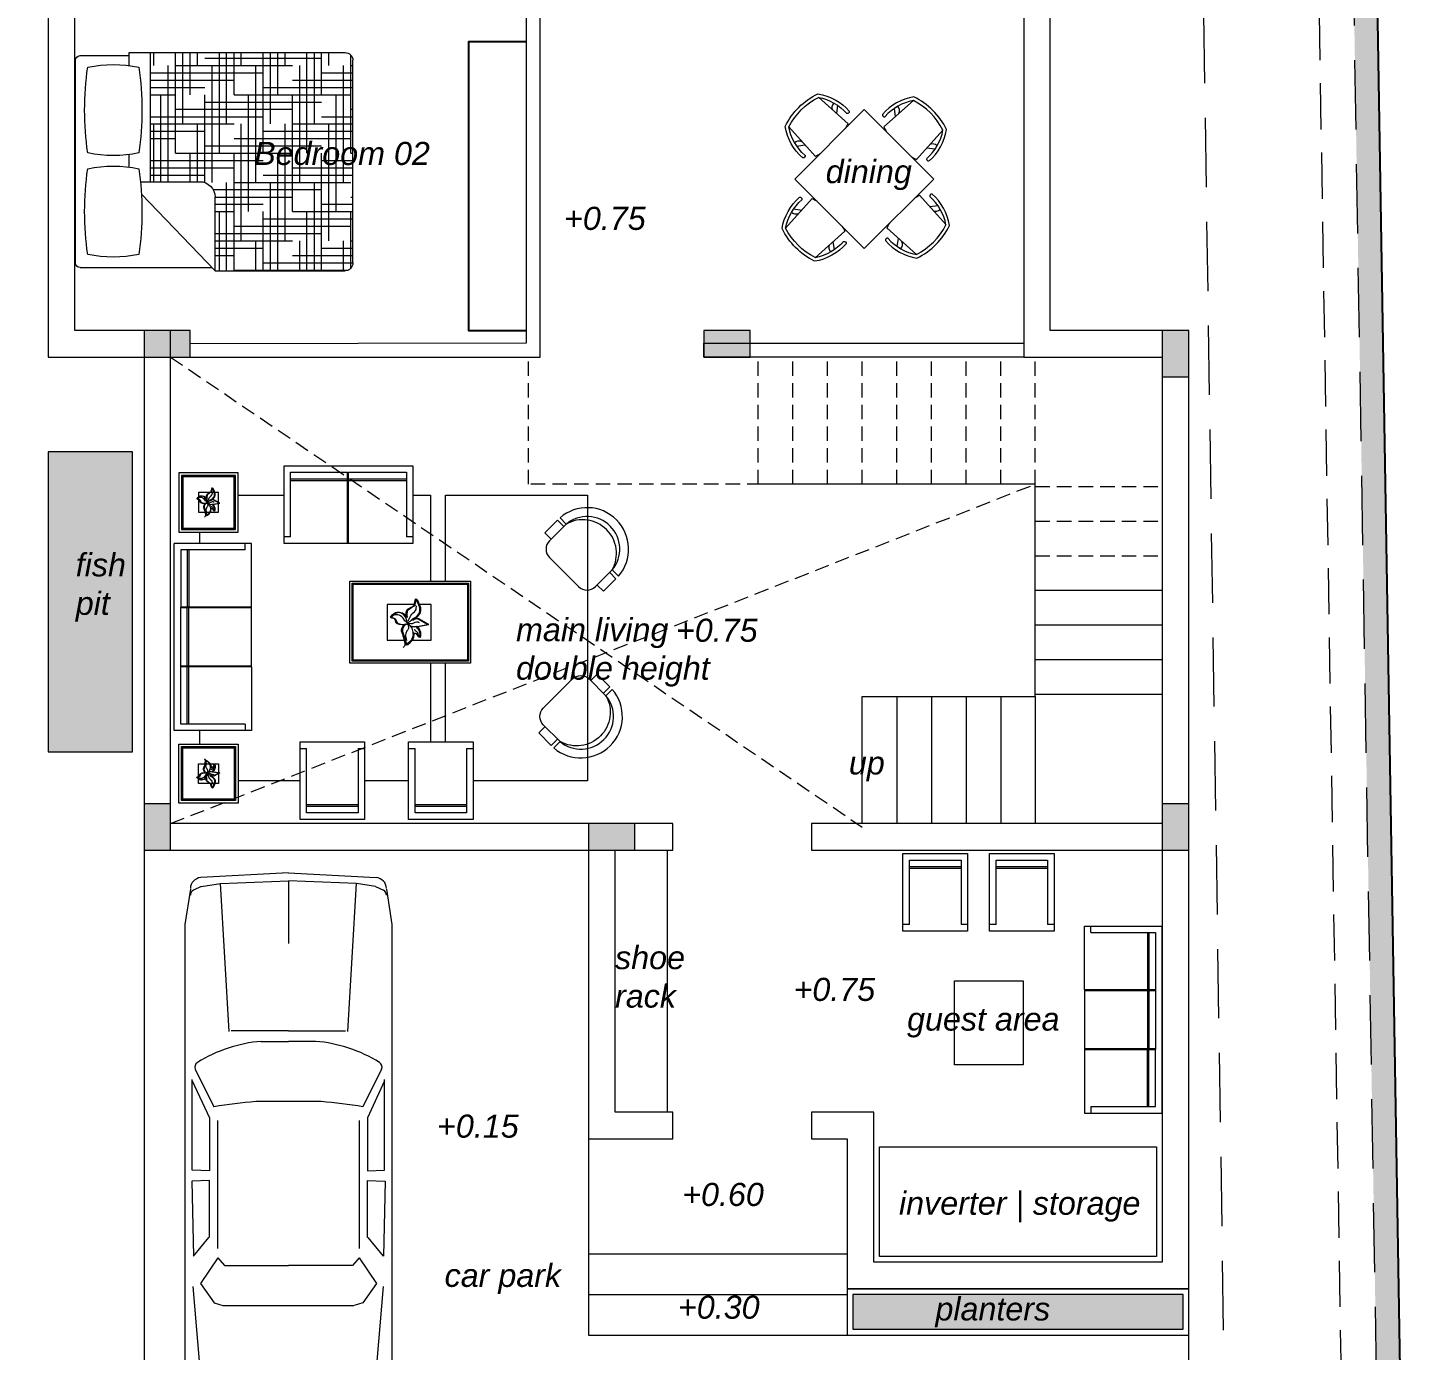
# Model space of a CAD drawing. Header units: millimetres. Extents: x 823088 to 974770, y -118861 to 5314.
# Drawn here: x 958701 to 970636, y -57180 to -45723 of the extents above; entities that cross this region are included whole.
import ezdxf

# ---------------------------------------------------------------- set-up
doc = ezdxf.new("R2010")
doc.units = ezdxf.units.MM
doc.header["$MEASUREMENT"] = 0
doc.linetypes.add('DASHED', pattern=[0.75, 0.5, -0.25])
doc.layers.add('FURNITURE', color=253, linetype='Continuous', lineweight=5)
doc.layers.add('OP-MOB-MOVIL', color=8, linetype='Continuous')
doc.styles.get("Standard").update_dxf_attribs({"font": 'arial.ttf'})

# ---------------------------------------------------------------- blocks, each defined once
blk = doc.blocks.new('SILLA')
at = {"layer": 'FURNITURE'}
for p, q in [((478.621, 333.309), (478.64, 333.653)), ((479.021, 333.309), (479.003, 333.653)), ((478.572, 333.487), (478.629, 333.443)), ((479.071, 333.487), (479.014, 333.443))]:
    blk.add_line(p, q, dxfattribs=at)
for centre, radius, start, end in [((478.995, 333.41), 0.46, 144.3343, 183.9715), ((478.995, 333.41), 0.43, 145.6187, 183.9715), ((478.821, 333.087), 0.624, 71.3205, 108.6795), ((478.821, 333.087), 0.594, 72.2576, 107.7424), ((478.648, 333.41), 0.43, 356.0285, 34.3813), ((478.648, 333.41), 0.46, 356.0285, 35.6657), ((478.578, 333.465), 0.0569, 21.4004, 88.2071), ((479.065, 333.465), 0.0569, 91.7929, 158.5996), ((478.551, 333.388), 0.0174, 214.4526, 333.4904), ((479.092, 333.388), 0.0174, 206.5096, 325.5474), ((478.821, 333.949), 0.67, 252.6383, 256.821), ((478.821, 333.949), 0.67, 283.179, 287.3617)]:
    blk.add_arc(centre, radius, start, end, dxfattribs=at)
blk = doc.blocks.new('outdoor seating')
at = {"layer": 'FURNITURE'}
blk.add_lwpolyline([(268.499, 170.351), (269.1, 170.952), (269.701, 170.351), (269.1, 169.75), (268.499, 170.351)], dxfattribs=at)
at = {"layer": 'FURNITURE', "xscale": -1}
for p, rotation in [((843.08, 273.58), 45), ((165.897, 744.304), 134.9999999999999)]:
    blk.add_blockref('SILLA', p, dxfattribs=dict(at, rotation=rotation))
at = {"layer": 'FURNITURE'}
for p, rotation in [((-304.853, 273.553), 315), ((372.329, 744.331), 225)]:
    blk.add_blockref('SILLA', p, dxfattribs=dict(at, rotation=rotation))
blk = doc.blocks.new('BED 02')
at = {"layer": 'FURNITURE'}
for p, q in [((379083, 22358), (380227, 22358)), ((379614, 21723), (380253, 22385)), ((380253, 22385), (380253, 21749)), ((380253, 22385), (381378, 22385)), ((379042, 22318), (379042, 20563)), ((381445, 22318), (381445, 20563)), ((379605, 21614), (380118, 21614)), ((379693, 21614), (379693, 20495)), ((379693, 21614), (380118, 21614)), ((379693, 21614), (379693, 20495)), ((379509, 21489), (379509, 21379)), ((379509, 20609), (379509, 20495)), ((379083, 20522), (379509, 20522)), ((379509, 20495), (381378, 20495)), ((379693, 20495), (381378, 20495))]:
    blk.add_line(p, q, dxfattribs=at)
at = {"layer": 'FURNITURE', "color": 251, "lineweight": 5, "true_color": 0x636466, "transparency": 33554559}
for p, q in [((380289, 22385), (380289, 21873)), ((380352, 22385), (380352, 21620)), ((380416, 22380), (381405, 22380)), ((380416, 22380), (380416, 21367)), ((380542, 22385), (380542, 22380)), ((380606, 22385), (380606, 22126)), ((380669, 22385), (380669, 21873)), ((380732, 22385), (380732, 21620)), ((380795, 22380), (380795, 21367)), ((380922, 22385), (380922, 22380)), ((380985, 22385), (380985, 22126)), ((381048, 22385), (381048, 21873)), ((381112, 22385), (381112, 21620)), ((381175, 22380), (381175, 21367)), ((381302, 22385), (381302, 22380)), ((381365, 22385), (381365, 22126)), ((381428, 22362), (381428, 21873)), ((380253, 22253), (380416, 22253)), ((380669, 22316), (381445, 22316)), ((380922, 22253), (381445, 22253)), ((380253, 22190), (380669, 22190)), ((380253, 22126), (380922, 22126)), ((380479, 22126), (380479, 21114)), ((380859, 22126), (380859, 21114)), ((381175, 22190), (381445, 22190)), ((381238, 22126), (381238, 21114)), ((381428, 22126), (381445, 22126)), ((380253, 22063), (381175, 22063)), ((380416, 22000), (381428, 22000)), ((380253, 21873), (380416, 21873)), ((380542, 21873), (380542, 20861)), ((380669, 21937), (381445, 21937)), ((380922, 21873), (381445, 21873)), ((380922, 21873), (380922, 20861)), ((381302, 21873), (381302, 20861)), ((380253, 21810), (380669, 21810)), ((380253, 21747), (380922, 21747)), ((381175, 21810), (381445, 21810)), ((381428, 21747), (381445, 21747)), ((379720, 21614), (379720, 21114)), ((379783, 21614), (379783, 20861)), ((379846, 21614), (379846, 20608)), ((380036, 21614), (380036, 21367)), ((380099, 21614), (380099, 21114)), ((380163, 21622), (380163, 20861)), ((380226, 21620), (380226, 20608)), ((380236, 21683), (381175, 21683)), ((380416, 21620), (381428, 21620)), ((380606, 21620), (380606, 20608)), ((380985, 21620), (380985, 20608)), ((381365, 21620), (381365, 20608)), ((379693, 21557), (380163, 21557)), ((379693, 21494), (380416, 21494)), ((380669, 21557), (381445, 21557)), ((380922, 21494), (381445, 21494)), ((379693, 21430), (380669, 21430)), ((379909, 21367), (380922, 21367)), ((379909, 21367), (379909, 20495)), ((380289, 21367), (380289, 20495)), ((380669, 21367), (380669, 20495)), ((381048, 21367), (381048, 20495)), ((381175, 21430), (381445, 21430)), ((381428, 21367), (381445, 21367)), ((381428, 21367), (381428, 20518)), ((380163, 21304), (381175, 21304)), ((379693, 21241), (379909, 21241)), ((379693, 21177), (380163, 21177)), ((380416, 21241), (381428, 21241)), ((380669, 21177), (381445, 21177)), ((379693, 21114), (380416, 21114)), ((379693, 21051), (380669, 21051)), ((379973, 21114), (379973, 20495)), ((380352, 21114), (380352, 20495)), ((380732, 21114), (380732, 20495)), ((380922, 21114), (381445, 21114)), ((381112, 21114), (381112, 20495)), ((381175, 21051), (381445, 21051)), ((379909, 20987), (380922, 20987)), ((380163, 20924), (381175, 20924)), ((381428, 20987), (381445, 20987)), ((379693, 20861), (379909, 20861)), ((379693, 20798), (380163, 20798)), ((380036, 20861), (380036, 20495)), ((380416, 20861), (381428, 20861)), ((380416, 20861), (380416, 20495)), ((380669, 20798), (381445, 20798)), ((380795, 20861), (380795, 20495)), ((381175, 20861), (381175, 20495)), ((379693, 20734), (380416, 20734)), ((379693, 20671), (380669, 20671)), ((380922, 20734), (381445, 20734)), ((381175, 20671), (381445, 20671)), ((379720, 20608), (379720, 20495)), ((379909, 20608), (380922, 20608)), ((380099, 20608), (380099, 20495)), ((380163, 20544), (381175, 20544)), ((380479, 20608), (380479, 20495)), ((380859, 20608), (380859, 20495)), ((381238, 20608), (381238, 20495)), ((381428, 20608), (381445, 20608))]:
    blk.add_line(p, q, dxfattribs=at)
at = {"layer": 'FURNITURE'}
for centre, radius, start, end in [((379083, 22318), 40.5, 90, 180), ((381378, 22318), 67.5, 0, 90), ((381728, 21873), 2606, 171.8162, 188.1838), ((379370, 21168), 1099, 78.373, 101.627), ((377012, 21873), 2606, 351.8162, 8.1838), ((380118, 21749), 135, 270, 0), ((379370, 22578), 1099, 258.373, 281.627), ((381728, 20994), 2606, 171.8162, 188.1838), ((379370, 20289), 1099, 78.373, 101.627), ((377012, 20994), 2606, 351.8162, 8.1838), ((379083, 20563), 40.5, 180, 270), ((379370, 21699), 1099, 258.373, 281.627), ((381378, 20563), 67.5, 270, 0)]:
    blk.add_arc(centre, radius, start, end, dxfattribs=at)
blk = doc.blocks.new('A$C250B5F84')
at = {"layer": 'FURNITURE', "color": 251, "true_color": 0x636466}
for p, q in [((-2.629, 0.82), (-2.629, 1.491)), ((-2.629, 1.491), (-1.512, 1.491)), ((-2.573, 0.876), (-2.573, 1.435)), ((-2.573, 1.435), (-2.078, 1.435)), ((-2.078, 0.82), (-2.078, 1.435)), ((-2.071, 0.82), (-2.071, 1.435)), ((-2.071, 1.435), (-1.568, 1.435)), ((-1.568, 1.435), (-1.568, 0.876)), ((-1.512, 1.491), (-1.512, 0.82)), ((-2.573, 1.379), (-2.078, 1.379)), ((-2.573, 1.365), (-2.078, 1.365)), ((-2.071, 1.379), (-1.568, 1.379)), ((-2.071, 1.365), (-1.568, 1.365)), ((-3.383, 1.207), (-3.385, 1.206)), ((-3.385, 1.206), (-3.378, 1.202)), ((-3.378, 1.214), (-3.383, 1.207)), ((-3.37, 1.219), (-3.378, 1.214)), ((-3.378, 1.202), (-3.371, 1.201)), ((-3.364, 1.217), (-3.371, 1.212)), ((-3.371, 1.212), (-3.371, 1.211)), ((-3.371, 1.201), (-3.364, 1.199)), ((-3.363, 1.225), (-3.37, 1.219)), ((-3.344, 1.217), (-3.364, 1.217)), ((-3.364, 1.199), (-3.361, 1.192)), ((-3.357, 1.228), (-3.363, 1.225)), ((-3.349, 1.23), (-3.357, 1.228)), ((-3.342, 1.229), (-3.349, 1.23)), ((-3.338, 1.216), (-3.344, 1.217)), ((-3.334, 1.228), (-3.342, 1.229)), ((-3.331, 1.212), (-3.338, 1.216)), ((-3.328, 1.226), (-3.334, 1.228)), ((-3.324, 1.207), (-3.331, 1.212)), ((-3.321, 1.222), (-3.328, 1.226)), ((-3.318, 1.2), (-3.324, 1.207)), ((-3.314, 1.217), (-3.321, 1.222)), ((-3.309, 1.187), (-3.318, 1.2)), ((-3.303, 1.203), (-3.314, 1.217)), ((-3.304, 1.221), (-3.305, 1.215)), ((-3.305, 1.215), (-3.304, 1.208)), ((-3.303, 1.229), (-3.304, 1.221)), ((-3.304, 1.208), (-3.303, 1.2)), ((-3.302, 1.236), (-3.303, 1.229)), ((-3.296, 1.183), (-3.303, 1.203)), ((-3.303, 1.2), (-3.302, 1.196)), ((-3.296, 1.243), (-3.302, 1.236)), ((-3.276, 1.256), (-3.296, 1.243)), ((-3.264, 1.195), (-3.291, 1.177)), ((-3.287, 1.193), (-3.277, 1.214)), ((-3.277, 1.214), (-3.273, 1.22)), ((-3.27, 1.259), (-3.276, 1.256)), ((-3.273, 1.22), (-3.266, 1.227)), ((-3.273, 1.189), (-3.267, 1.196)), ((-3.263, 1.265), (-3.27, 1.259)), ((-3.267, 1.196), (-3.247, 1.209)), ((-3.266, 1.227), (-3.26, 1.232)), ((-3.257, 1.197), (-3.264, 1.195)), ((-3.258, 1.285), (-3.263, 1.272)), ((-3.263, 1.272), (-3.263, 1.265)), ((-3.26, 1.232), (-3.254, 1.239)), ((-3.257, 1.292), (-3.258, 1.285)), ((-3.254, 1.299), (-3.257, 1.292)), ((-3.243, 1.197), (-3.257, 1.197)), ((-3.248, 1.294), (-3.254, 1.298)), ((-3.254, 1.239), (-3.251, 1.246)), ((-3.251, 1.246), (-3.25, 1.253)), ((-3.248, 1.26), (-3.25, 1.265)), ((-3.25, 1.253), (-3.248, 1.26)), ((-3.242, 1.28), (-3.248, 1.294)), ((-3.247, 1.209), (-3.241, 1.216)), ((-3.19, 1.167), (-3.243, 1.197)), ((-3.239, 1.274), (-3.242, 1.28)), ((-3.241, 1.216), (-3.235, 1.224)), ((-3.236, 1.267), (-3.239, 1.274)), ((-3.232, 1.254), (-3.236, 1.267)), ((-3.235, 1.224), (-3.232, 1.237)), ((-3.232, 1.237), (-3.232, 1.254)), ((-3.361, 1.192), (-3.357, 1.179)), ((-3.357, 1.179), (-3.35, 1.173)), ((-3.35, 1.173), (-3.338, 1.169)), ((-3.338, 1.169), (-3.323, 1.167)), ((-3.325, 1.147), (-3.328, 1.14)), ((-3.328, 1.14), (-3.328, 1.133)), ((-3.328, 1.133), (-3.323, 1.12)), ((-3.322, 1.153), (-3.325, 1.147)), ((-3.323, 1.167), (-3.31, 1.169)), ((-3.323, 1.12), (-3.32, 1.113)), ((-3.318, 1.161), (-3.322, 1.153)), ((-3.32, 1.113), (-3.319, 1.106)), ((-3.319, 1.106), (-3.315, 1.1)), ((-3.311, 1.166), (-3.318, 1.161)), ((-3.315, 1.1), (-3.313, 1.086)), ((-3.313, 1.086), (-3.311, 1.08)), ((-3.304, 1.169), (-3.311, 1.166)), ((-3.311, 1.08), (-3.309, 1.066)), ((-3.31, 1.169), (-3.303, 1.169)), ((-3.302, 1.181), (-3.309, 1.187)), ((-3.304, 1.12), (-3.305, 1.113)), ((-3.305, 1.113), (-3.305, 1.106)), ((-3.305, 1.106), (-3.303, 1.1)), ((-3.298, 1.133), (-3.304, 1.12)), ((-3.303, 1.169), (-3.295, 1.173)), ((-3.303, 1.1), (-3.301, 1.086)), ((-3.295, 1.174), (-3.302, 1.181)), ((-3.301, 1.086), (-3.301, 1.084)), ((-3.293, 1.14), (-3.298, 1.133)), ((-3.294, 1.176), (-3.296, 1.183)), ((-3.295, 1.173), (-3.292, 1.176)), ((-3.295, 1.173), (-3.294, 1.167)), ((-3.294, 1.167), (-3.29, 1.153)), ((-3.291, 1.177), (-3.293, 1.176)), ((-3.293, 1.176), (-3.29, 1.169)), ((-3.293, 1.174), (-3.287, 1.168)), ((-3.29, 1.147), (-3.293, 1.14)), ((-3.291, 1.186), (-3.287, 1.193)), ((-3.29, 1.174), (-3.276, 1.172)), ((-3.29, 1.169), (-3.279, 1.156)), ((-3.29, 1.153), (-3.29, 1.147)), ((-3.287, 1.168), (-3.281, 1.162)), ((-3.274, 1.087), (-3.287, 1.074)), ((-3.281, 1.162), (-3.274, 1.158)), ((-3.279, 1.156), (-3.273, 1.148)), ((-3.276, 1.172), (-3.27, 1.173)), ((-3.274, 1.158), (-3.267, 1.157)), ((-3.272, 1.094), (-3.274, 1.087)), ((-3.273, 1.148), (-3.271, 1.141)), ((-3.269, 1.101), (-3.272, 1.094)), ((-3.271, 1.141), (-3.27, 1.134)), ((-3.27, 1.173), (-3.262, 1.176)), ((-3.27, 1.134), (-3.267, 1.128)), ((-3.266, 1.114), (-3.269, 1.101)), ((-3.267, 1.157), (-3.26, 1.157)), ((-3.267, 1.128), (-3.267, 1.121)), ((-3.267, 1.121), (-3.266, 1.114)), ((-3.263, 1.122), (-3.264, 1.122)), ((-3.256, 1.121), (-3.263, 1.122)), ((-3.262, 1.176), (-3.255, 1.179)), ((-3.26, 1.157), (-3.252, 1.158)), ((-3.258, 1.143), (-3.256, 1.137)), ((-3.256, 1.137), (-3.25, 1.132)), ((-3.25, 1.119), (-3.256, 1.121)), ((-3.255, 1.179), (-3.248, 1.181)), ((-3.252, 1.158), (-3.245, 1.158)), ((-3.25, 1.152), (-3.243, 1.148)), ((-3.25, 1.132), (-3.243, 1.127)), ((-3.243, 1.112), (-3.25, 1.119)), ((-3.248, 1.181), (-3.242, 1.181)), ((-3.245, 1.158), (-3.19, 1.167)), ((-3.243, 1.148), (-3.238, 1.14)), ((-3.243, 1.127), (-3.238, 1.121)), ((-3.237, 1.105), (-3.243, 1.112)), ((-3.242, 1.181), (-3.235, 1.178)), ((-3.238, 1.14), (-3.235, 1.133)), ((-3.236, 1.099), (-3.237, 1.105)), ((-3.233, 1.105), (-3.236, 1.099)), ((-3.235, 1.133), (-3.233, 1.127)), ((-3.233, 1.127), (-3.232, 1.12)), ((-3.232, 1.112), (-3.233, 1.105)), ((-3.232, 1.12), (-3.232, 1.112)), ((-3.312, 1.053), (-3.318, 1.048)), ((-3.309, 1.06), (-3.312, 1.053)), ((-3.309, 1.057), (-3.31, 1.056)), ((-3.309, 1.066), (-3.309, 1.06)), ((-3.302, 1.063), (-3.309, 1.057)), ((-3.301, 1.064), (-3.302, 1.063)), ((-3.294, 1.07), (-3.301, 1.064)), ((-3.287, 1.074), (-3.294, 1.07)), ((-0.184, 0.987), (-0.238, 1.042)), ((-2.573, 0.876), (-2.629, 0.876)), ((-1.512, 0.876), (-1.568, 0.876)), ((-3.58, -0.801), (-3.58, 0.819)), ((-2.91, 0.819), (-3.58, 0.819)), ((-2.966, 0.763), (-3.524, 0.763)), ((-3.524, 0.763), (-3.524, 0.268)), ((-3.468, 0.763), (-3.468, 0.268)), ((-3.455, 0.763), (-3.455, 0.268)), ((-2.966, 0.763), (-2.966, 0.819)), ((-2.91, 0.268), (-2.91, 0.819)), ((-2.071, 0.82), (-2.629, 0.82)), ((-1.894, 0.82), (-2.078, 0.82)), ((-1.512, 0.82), (-1.894, 0.82)), ((0.268, 0.535), (0.214, 0.59)), ((-2.91, 0.268), (-3.524, 0.268)), ((-3.524, 0.26), (-3.524, 0.268)), ((-2.91, 0.26), (-3.524, 0.26)), ((-3.524, -0.243), (-3.524, 0.26)), ((-3.468, -0.243), (-3.468, 0.26)), ((-3.455, -0.243), (-3.455, 0.26)), ((-2.91, 0.26), (-2.91, 0.268)), ((-2.91, -0.243), (-2.91, 0.26)), ((-1.562, 0.243), (-1.571, 0.232)), ((-1.528, 0.265), (-1.562, 0.243)), ((-1.517, 0.271), (-1.528, 0.265)), ((-1.506, 0.28), (-1.517, 0.271)), ((-1.498, 0.313), (-1.506, 0.291)), ((-1.506, 0.291), (-1.506, 0.28)), ((-1.497, 0.325), (-1.498, 0.313)), ((-1.491, 0.338), (-1.497, 0.325)), ((-1.482, 0.328), (-1.491, 0.336)), ((-1.491, 0.237), (-1.485, 0.248)), ((-1.485, 0.248), (-1.484, 0.259)), ((-1.482, 0.273), (-1.484, 0.28)), ((-1.484, 0.259), (-1.482, 0.273)), ((-1.471, 0.306), (-1.482, 0.328)), ((-1.467, 0.295), (-1.471, 0.306)), ((-1.461, 0.284), (-1.467, 0.295)), ((-1.454, 0.261), (-1.461, 0.284)), ((-1.454, 0.233), (-1.454, 0.261)), ((-1.707, 0.183), (-1.709, 0.181)), ((-1.709, 0.181), (-1.698, 0.176)), ((-1.698, 0.194), (-1.707, 0.183)), ((-1.684, 0.204), (-1.698, 0.194)), ((-1.698, 0.176), (-1.686, 0.174)), ((-1.675, 0.2), (-1.686, 0.193)), ((-1.686, 0.193), (-1.686, 0.191)), ((-1.686, 0.174), (-1.675, 0.17)), ((-1.673, 0.213), (-1.684, 0.204)), ((-1.642, 0.2), (-1.675, 0.2)), ((-1.675, 0.17), (-1.67, 0.159)), ((-1.662, 0.219), (-1.673, 0.213)), ((-1.67, 0.159), (-1.662, 0.137)), ((-1.649, 0.222), (-1.662, 0.219)), ((-1.662, 0.137), (-1.651, 0.127)), ((-1.651, 0.127), (-1.632, 0.121)), ((-1.638, 0.22), (-1.649, 0.222)), ((-1.631, 0.198), (-1.642, 0.2)), ((-1.625, 0.219), (-1.638, 0.22)), ((-1.632, 0.121), (-1.606, 0.116)), ((-1.619, 0.193), (-1.631, 0.198)), ((-1.614, 0.215), (-1.625, 0.219)), ((-1.608, 0.183), (-1.619, 0.193)), ((-1.603, 0.209), (-1.614, 0.215)), ((-1.597, 0.172), (-1.608, 0.183)), ((-1.606, 0.116), (-1.584, 0.12)), ((-1.591, 0.2), (-1.603, 0.209)), ((-1.582, 0.15), (-1.597, 0.172)), ((-1.573, 0.178), (-1.591, 0.2)), ((-1.575, 0.12), (-1.586, 0.114)), ((-1.584, 0.12), (-1.573, 0.12)), ((-1.571, 0.141), (-1.582, 0.15)), ((-1.575, 0.207), (-1.577, 0.196)), ((-1.577, 0.196), (-1.575, 0.185)), ((-1.573, 0.22), (-1.575, 0.207)), ((-1.575, 0.185), (-1.573, 0.172)), ((-1.571, 0.232), (-1.573, 0.22)), ((-1.562, 0.144), (-1.573, 0.178)), ((-1.573, 0.172), (-1.571, 0.165)), ((-1.573, 0.12), (-1.56, 0.127)), ((-1.56, 0.129), (-1.571, 0.141)), ((-1.558, 0.131), (-1.562, 0.144)), ((-1.56, 0.127), (-1.554, 0.131)), ((-1.56, 0.127), (-1.558, 0.116)), ((-1.552, 0.133), (-1.556, 0.131)), ((-1.556, 0.131), (-1.551, 0.12)), ((-1.556, 0.129), (-1.547, 0.118)), ((-1.508, 0.163), (-1.552, 0.133)), ((-1.552, 0.148), (-1.547, 0.161)), ((-1.551, 0.129), (-1.528, 0.126)), ((-1.551, 0.12), (-1.532, 0.098)), ((-1.547, 0.161), (-1.53, 0.194)), ((-1.53, 0.194), (-1.523, 0.206)), ((-1.528, 0.126), (-1.517, 0.127)), ((-1.523, 0.206), (-1.511, 0.217)), ((-1.523, 0.154), (-1.513, 0.165)), ((-1.517, 0.127), (-1.504, 0.131)), ((-1.513, 0.165), (-1.48, 0.187)), ((-1.511, 0.217), (-1.5, 0.226)), ((-1.497, 0.167), (-1.508, 0.163)), ((-1.504, 0.131), (-1.493, 0.137)), ((-1.5, 0.226), (-1.491, 0.237)), ((-1.472, 0.167), (-1.497, 0.167)), ((-1.493, 0.137), (-1.482, 0.141)), ((-1.482, 0.141), (-1.471, 0.141)), ((-1.48, 0.187), (-1.469, 0.198)), ((-1.385, 0.117), (-1.472, 0.167)), ((-1.471, 0.141), (-1.459, 0.135)), ((-1.469, 0.198), (-1.459, 0.211)), ((-1.459, 0.211), (-1.454, 0.233)), ((-1.61, 0.083), (-1.614, 0.072)), ((-1.614, 0.072), (-1.614, 0.061)), ((-1.614, 0.061), (-1.606, 0.038)), ((-1.604, 0.094), (-1.61, 0.083)), ((-1.606, 0.038), (-1.601, 0.027)), ((-1.597, 0.107), (-1.604, 0.094)), ((-1.601, 0.027), (-1.599, 0.016)), ((-1.599, 0.016), (-1.593, 0.005)), ((-1.586, 0.114), (-1.597, 0.107)), ((-1.593, 0.005), (-1.59, -0.018)), ((-1.575, 0.038), (-1.577, 0.027)), ((-1.577, 0.027), (-1.577, 0.016)), ((-1.577, 0.016), (-1.573, 0.005)), ((-1.564, 0.061), (-1.575, 0.038)), ((-1.573, 0.005), (-1.569, -0.018)), ((-1.556, 0.072), (-1.564, 0.061)), ((-1.558, 0.116), (-1.551, 0.094)), ((-1.551, 0.083), (-1.556, 0.072)), ((-1.551, 0.094), (-1.551, 0.083)), ((-1.547, 0.118), (-1.536, 0.109)), ((-1.536, 0.109), (-1.525, 0.101)), ((-1.532, 0.098), (-1.523, 0.085)), ((-1.525, 0.101), (-1.513, 0.1)), ((-1.523, 0.085), (-1.519, 0.074)), ((-1.515, 0.007), (-1.521, -0.005)), ((-1.519, 0.074), (-1.517, 0.062)), ((-1.517, 0.062), (-1.513, 0.051)), ((-1.511, 0.029), (-1.515, 0.007)), ((-1.513, 0.1), (-1.5, 0.1)), ((-1.513, 0.051), (-1.513, 0.04)), ((-1.513, 0.04), (-1.511, 0.029)), ((-1.506, 0.042), (-1.508, 0.042)), ((-1.495, 0.04), (-1.506, 0.042)), ((-1.5, 0.1), (-1.487, 0.101)), ((-1.498, 0.077), (-1.495, 0.066)), ((-1.495, 0.066), (-1.484, 0.059)), ((-1.484, 0.036), (-1.495, 0.04)), ((-1.487, 0.101), (-1.476, 0.101)), ((-1.484, 0.092), (-1.472, 0.085)), ((-1.484, 0.059), (-1.472, 0.049)), ((-1.472, 0.025), (-1.484, 0.036)), ((-1.476, 0.101), (-1.385, 0.117)), ((-1.472, 0.085), (-1.465, 0.072)), ((-1.472, 0.049), (-1.465, 0.04)), ((-1.463, 0.014), (-1.472, 0.025)), ((-1.465, 0.072), (-1.459, 0.061)), ((-1.461, 0.003), (-1.463, 0.014)), ((-1.456, 0.014), (-1.461, 0.003)), ((-1.459, 0.061), (-1.456, 0.049)), ((-1.456, 0.049), (-1.454, 0.038)), ((-1.454, 0.025), (-1.456, 0.014)), ((-1.454, 0.038), (-1.454, 0.025)), ((-1.588, -0.073), (-1.597, -0.081)), ((-1.59, -0.018), (-1.586, -0.029)), ((-1.582, -0.062), (-1.588, -0.073)), ((-1.586, -0.029), (-1.582, -0.051)), ((-1.582, -0.066), (-1.584, -0.068)), ((-1.582, -0.051), (-1.582, -0.062)), ((-1.571, -0.057), (-1.582, -0.066)), ((-1.569, -0.055), (-1.571, -0.057)), ((-1.569, -0.018), (-1.569, -0.021)), ((-1.558, -0.045), (-1.569, -0.055)), ((-1.547, -0.038), (-1.558, -0.045)), ((-1.525, -0.016), (-1.547, -0.038)), ((-1.521, -0.005), (-1.525, -0.016)), ((-2.91, -0.243), (-3.524, -0.243)), ((-3.524, -0.25), (-3.524, -0.243)), ((-3.524, -0.745), (-3.524, -0.25)), ((-2.91, -0.25), (-3.524, -0.25)), ((-3.468, -0.745), (-3.468, -0.25)), ((-3.455, -0.745), (-3.455, -0.25)), ((-2.91, -0.25), (-2.91, -0.243)), ((-2.91, -0.25), (-2.91, -0.801)), ((0.214, -0.445), (0.16, -0.5)), ((-3.376, -0.801), (-3.58, -0.801)), ((-2.966, -0.745), (-3.524, -0.745)), ((-2.91, -0.801), (-3.376, -0.801)), ((-2.966, -0.745), (-2.966, -0.801)), ((-2.49, -1.571), (-2.49, -0.9)), ((-2.49, -0.9), (-1.931, -0.9)), ((-1.931, -0.9), (-1.931, -1.571)), ((-1.55, -1.571), (-1.55, -0.9)), ((-1.55, -0.9), (-0.991, -0.9)), ((-0.991, -0.9), (-0.991, -1.571)), ((-0.237, -0.897), (-0.292, -0.952)), ((-3.312, -1.053), (-3.318, -1.048)), ((-3.309, -1.06), (-3.312, -1.053)), ((-3.311, -1.08), (-3.309, -1.066)), ((-3.309, -1.057), (-3.31, -1.056)), ((-3.302, -1.063), (-3.309, -1.057)), ((-3.309, -1.066), (-3.309, -1.06)), ((-3.301, -1.064), (-3.302, -1.063)), ((-3.294, -1.07), (-3.301, -1.064)), ((-3.287, -1.074), (-3.294, -1.07)), ((-3.274, -1.087), (-3.287, -1.074)), ((-2.49, -0.956), (-2.434, -0.956)), ((-2.434, -1.515), (-2.434, -0.956)), ((-1.987, -0.956), (-1.987, -1.515)), ((-1.987, -0.956), (-1.931, -0.956)), ((-1.55, -0.956), (-1.494, -0.956)), ((-1.494, -1.515), (-1.494, -0.956)), ((-1.047, -0.956), (-1.047, -1.515)), ((-1.047, -0.956), (-0.991, -0.956)), ((-3.364, -1.199), (-3.361, -1.192)), ((-3.361, -1.192), (-3.357, -1.179)), ((-3.357, -1.179), (-3.35, -1.173)), ((-3.35, -1.173), (-3.338, -1.169)), ((-3.338, -1.169), (-3.323, -1.167)), ((-3.328, -1.133), (-3.323, -1.12)), ((-3.328, -1.14), (-3.328, -1.133)), ((-3.325, -1.147), (-3.328, -1.14)), ((-3.322, -1.153), (-3.325, -1.147)), ((-3.323, -1.12), (-3.32, -1.113)), ((-3.323, -1.167), (-3.31, -1.169)), ((-3.318, -1.161), (-3.322, -1.153)), ((-3.32, -1.113), (-3.319, -1.106)), ((-3.319, -1.106), (-3.315, -1.1)), ((-3.311, -1.166), (-3.318, -1.161)), ((-3.309, -1.187), (-3.318, -1.2)), ((-3.315, -1.1), (-3.313, -1.086)), ((-3.313, -1.086), (-3.311, -1.08)), ((-3.304, -1.169), (-3.311, -1.166)), ((-3.31, -1.169), (-3.303, -1.169)), ((-3.302, -1.181), (-3.309, -1.187)), ((-3.305, -1.106), (-3.303, -1.1)), ((-3.305, -1.113), (-3.305, -1.106)), ((-3.304, -1.12), (-3.305, -1.113)), ((-3.298, -1.133), (-3.304, -1.12)), ((-3.303, -1.1), (-3.301, -1.086)), ((-3.303, -1.169), (-3.295, -1.173)), ((-3.296, -1.183), (-3.303, -1.203)), ((-3.295, -1.174), (-3.302, -1.181)), ((-3.301, -1.086), (-3.301, -1.084)), ((-3.293, -1.14), (-3.298, -1.133)), ((-3.294, -1.176), (-3.296, -1.183)), ((-3.295, -1.173), (-3.294, -1.167)), ((-3.295, -1.173), (-3.292, -1.176)), ((-3.294, -1.167), (-3.29, -1.153)), ((-3.29, -1.147), (-3.293, -1.14)), ((-3.293, -1.174), (-3.287, -1.168)), ((-3.293, -1.176), (-3.29, -1.169)), ((-3.291, -1.177), (-3.293, -1.176)), ((-3.264, -1.195), (-3.291, -1.177)), ((-3.291, -1.186), (-3.287, -1.193)), ((-3.29, -1.153), (-3.29, -1.147)), ((-3.29, -1.169), (-3.279, -1.156)), ((-3.29, -1.174), (-3.276, -1.172)), ((-3.287, -1.168), (-3.281, -1.162)), ((-3.287, -1.193), (-3.277, -1.214)), ((-3.281, -1.162), (-3.274, -1.158)), ((-3.279, -1.156), (-3.273, -1.148)), ((-3.276, -1.172), (-3.27, -1.173)), ((-3.272, -1.094), (-3.274, -1.087)), ((-3.274, -1.158), (-3.267, -1.157)), ((-3.273, -1.148), (-3.271, -1.141)), ((-3.273, -1.189), (-3.267, -1.196)), ((-3.269, -1.101), (-3.272, -1.094)), ((-3.271, -1.141), (-3.27, -1.134)), ((-3.27, -1.134), (-3.267, -1.128)), ((-3.27, -1.173), (-3.262, -1.176)), ((-3.266, -1.114), (-3.269, -1.101)), ((-3.267, -1.121), (-3.266, -1.114)), ((-3.267, -1.128), (-3.267, -1.121)), ((-3.267, -1.157), (-3.26, -1.157)), ((-3.263, -1.122), (-3.264, -1.122)), ((-3.256, -1.121), (-3.263, -1.122)), ((-3.262, -1.176), (-3.255, -1.179)), ((-3.26, -1.157), (-3.252, -1.158)), ((-3.258, -1.143), (-3.256, -1.137)), ((-3.25, -1.119), (-3.256, -1.121)), ((-3.256, -1.137), (-3.25, -1.132)), ((-3.255, -1.179), (-3.248, -1.181)), ((-3.252, -1.158), (-3.245, -1.158)), ((-3.243, -1.112), (-3.25, -1.119)), ((-3.25, -1.132), (-3.243, -1.127)), ((-3.25, -1.152), (-3.243, -1.148)), ((-3.248, -1.181), (-3.242, -1.181)), ((-3.245, -1.158), (-3.19, -1.167)), ((-3.237, -1.105), (-3.243, -1.112)), ((-3.243, -1.127), (-3.238, -1.121)), ((-3.243, -1.148), (-3.238, -1.14)), ((-3.19, -1.167), (-3.243, -1.197)), ((-3.242, -1.181), (-3.235, -1.178)), ((-3.238, -1.14), (-3.235, -1.133)), ((-3.236, -1.099), (-3.237, -1.105)), ((-3.233, -1.105), (-3.236, -1.099)), ((-3.235, -1.133), (-3.233, -1.127)), ((-3.232, -1.112), (-3.233, -1.105)), ((-3.233, -1.127), (-3.232, -1.12)), ((-3.232, -1.12), (-3.232, -1.112)), ((-3.385, -1.206), (-3.378, -1.202)), ((-3.383, -1.207), (-3.385, -1.206)), ((-3.378, -1.214), (-3.383, -1.207)), ((-3.378, -1.202), (-3.371, -1.201)), ((-3.37, -1.219), (-3.378, -1.214)), ((-3.371, -1.201), (-3.364, -1.199)), ((-3.371, -1.212), (-3.371, -1.211)), ((-3.364, -1.217), (-3.371, -1.212)), ((-3.363, -1.225), (-3.37, -1.219)), ((-3.344, -1.217), (-3.364, -1.217)), ((-3.357, -1.228), (-3.363, -1.225)), ((-3.349, -1.23), (-3.357, -1.228)), ((-3.342, -1.229), (-3.349, -1.23)), ((-3.338, -1.216), (-3.344, -1.217)), ((-3.334, -1.228), (-3.342, -1.229)), ((-3.331, -1.212), (-3.338, -1.216)), ((-3.328, -1.226), (-3.334, -1.228)), ((-3.324, -1.207), (-3.331, -1.212)), ((-3.321, -1.222), (-3.328, -1.226)), ((-3.318, -1.2), (-3.324, -1.207)), ((-3.314, -1.217), (-3.321, -1.222)), ((-3.303, -1.203), (-3.314, -1.217)), ((-3.305, -1.215), (-3.304, -1.208)), ((-3.304, -1.221), (-3.305, -1.215)), ((-3.304, -1.208), (-3.303, -1.2)), ((-3.303, -1.229), (-3.304, -1.221)), ((-3.303, -1.2), (-3.302, -1.196)), ((-3.302, -1.236), (-3.303, -1.229)), ((-3.296, -1.243), (-3.302, -1.236)), ((-3.276, -1.256), (-3.296, -1.243)), ((-3.277, -1.214), (-3.273, -1.22)), ((-3.27, -1.259), (-3.276, -1.256)), ((-3.273, -1.22), (-3.266, -1.227)), ((-3.263, -1.265), (-3.27, -1.259)), ((-3.267, -1.196), (-3.247, -1.209)), ((-3.266, -1.227), (-3.26, -1.232)), ((-3.257, -1.197), (-3.264, -1.195)), ((-3.263, -1.272), (-3.263, -1.265)), ((-3.258, -1.285), (-3.263, -1.272)), ((-3.26, -1.232), (-3.254, -1.239)), ((-3.257, -1.292), (-3.258, -1.285)), ((-3.243, -1.197), (-3.257, -1.197)), ((-3.254, -1.299), (-3.257, -1.292)), ((-3.254, -1.239), (-3.251, -1.246)), ((-3.248, -1.294), (-3.254, -1.298)), ((-3.251, -1.246), (-3.25, -1.253)), ((-3.25, -1.253), (-3.248, -1.26)), ((-3.248, -1.26), (-3.25, -1.265)), ((-3.242, -1.28), (-3.248, -1.294)), ((-3.247, -1.209), (-3.241, -1.216)), ((-3.239, -1.274), (-3.242, -1.28)), ((-3.241, -1.216), (-3.235, -1.224)), ((-3.236, -1.267), (-3.239, -1.274)), ((-3.232, -1.254), (-3.236, -1.267)), ((-3.235, -1.224), (-3.232, -1.237)), ((-3.232, -1.237), (-3.232, -1.254)), ((-1.987, -1.445), (-2.434, -1.445)), ((-1.987, -1.459), (-2.434, -1.459)), ((-1.987, -1.515), (-2.434, -1.515)), ((-1.047, -1.445), (-1.494, -1.445)), ((-1.047, -1.459), (-1.494, -1.459)), ((-1.047, -1.515), (-1.494, -1.515)), ((-1.931, -1.571), (-2.49, -1.571)), ((-0.991, -1.571), (-1.55, -1.571))]:
    blk.add_line(p, q, dxfattribs=at)
for points in [[(-3.54, 0.918), (-3.027, 0.918), (-3.027, 1.431), (-3.54, 1.431)], [(-3.517, 0.941), (-3.05, 0.941), (-3.05, 1.408), (-3.517, 1.408)], [(-3.511, 0.946), (-3.055, 0.946), (-3.055, 1.402), (-3.511, 1.402)], [(-3.506, 0.952), (-3.061, 0.952), (-3.061, 1.397), (-3.506, 1.397)], [(-3.369, 1.089), (-3.198, 1.089), (-3.198, 1.26), (-3.369, 1.26)], [(-2.058, -0.219), (-2.058, 0.493), (-1.013, 0.493), (-1.013, -0.219)], [(-2.039, -0.2), (-2.039, 0.474), (-1.032, 0.474), (-1.032, -0.2)], [(-2.034, -0.195), (-2.034, 0.47), (-1.037, 0.47), (-1.037, -0.195)], [(-2.029, -0.191), (-2.029, 0.465), (-1.041, 0.465), (-1.041, -0.191)], [(-3.54, -0.918), (-3.027, -0.918), (-3.027, -1.431), (-3.54, -1.431)], [(-3.517, -0.941), (-3.05, -0.941), (-3.05, -1.408), (-3.517, -1.408)], [(-3.511, -0.946), (-3.055, -0.946), (-3.055, -1.402), (-3.511, -1.402)], [(-3.506, -0.952), (-3.061, -0.952), (-3.061, -1.397), (-3.506, -1.397)], [(-3.369, -1.089), (-3.198, -1.089), (-3.198, -1.26), (-3.369, -1.26)]]:
    blk.add_lwpolyline(points, close=True, dxfattribs=at)
for points in [[(-3.261, 1.122), (-3.253, 1.122), (-3.245, 1.12), (-3.236, 1.112), (-3.231, 1.106), (-3.23, 1.099), (-3.226, 1.106), (-3.225, 1.112), (-3.225, 1.12), (-3.226, 1.127), (-3.227, 1.13), (-3.23, 1.137), (-3.232, 1.14), (-3.237, 1.148), (-3.251, 1.157), (-3.232, 1.159), (-3.184, 1.168), (-3.237, 1.197), (-3.251, 1.197), (-3.267, 1.189), (-3.251, 1.203), (-3.241, 1.21), (-3.229, 1.224), (-3.226, 1.238), (-3.226, 1.254), (-3.231, 1.268), (-3.235, 1.278), (-3.24, 1.288), (-3.243, 1.294), (-3.25, 1.3), (-3.252, 1.292), (-3.253, 1.289), (-3.253, 1.285), (-3.257, 1.272), (-3.257, 1.272), (-3.257, 1.265), (-3.261, 1.263), (-3.271, 1.256), (-3.281, 1.25), (-3.291, 1.243), (-3.296, 1.236), (-3.299, 1.218), (-3.297, 1.204), (-3.309, 1.217), (-3.315, 1.222), (-3.322, 1.226), (-3.337, 1.229), (-3.343, 1.23), (-3.358, 1.224), (-3.368, 1.216), (-3.372, 1.213), (-3.379, 1.205), (-3.366, 1.201), (-3.359, 1.199), (-3.351, 1.179), (-3.344, 1.173), (-3.325, 1.168), (-3.317, 1.167), (-3.306, 1.168), (-3.3, 1.169), (-3.297, 1.169), (-3.312, 1.161), (-3.32, 1.143), (-3.321, 1.133), (-3.319, 1.126), (-3.314, 1.11), (-3.309, 1.1), (-3.307, 1.086), (-3.304, 1.079), (-3.302, 1.066), (-3.3, 1.062), (-3.294, 1.064), (-3.281, 1.074), (-3.268, 1.087), (-3.262, 1.101), (-3.26, 1.114), (-3.261, 1.121)], [(-3.027, 1.238), (-2.629, 1.238)], [(-1.512, 1.238), (-1.359, 1.238), (-1.359, 0.493)], [(-1.229, 0.493), (-1.229, 1.238), (0, 1.238), (0, -1.238), (-0.991, -1.238)], [(-0.206, 0.965), (-0.26, 1.02), (-0.369, 0.911), (-0.314, 0.857)], [(-3.359, 0.826), (-3.359, 0.918)], [(0.192, 0.568), (0.246, 0.513), (0.138, 0.405), (0.083, 0.459)], [(-1.506, 0.29), (-1.735, 0.29), (-1.735, -0.018), (-1.589, -0.018)], [(-1.503, 0.042), (-1.49, 0.041), (-1.476, 0.038), (-1.462, 0.026), (-1.453, 0.016), (-1.45, 0.003), (-1.445, 0.015), (-1.443, 0.026), (-1.443, 0.039), (-1.445, 0.05), (-1.447, 0.056), (-1.452, 0.067), (-1.454, 0.072), (-1.462, 0.085), (-1.485, 0.101), (-1.455, 0.104), (-1.375, 0.118), (-1.462, 0.167), (-1.487, 0.167), (-1.513, 0.154), (-1.487, 0.176), (-1.47, 0.188), (-1.45, 0.212), (-1.444, 0.234), (-1.444, 0.262), (-1.452, 0.285), (-1.46, 0.301), (-1.467, 0.318), (-1.473, 0.329), (-1.485, 0.339), (-1.488, 0.326), (-1.489, 0.32), (-1.489, 0.314), (-1.497, 0.292), (-1.497, 0.292), (-1.497, 0.281), (-1.502, 0.276), (-1.519, 0.266), (-1.536, 0.254), (-1.552, 0.243), (-1.562, 0.232), (-1.566, 0.202), (-1.563, 0.178), (-1.582, 0.2), (-1.593, 0.209), (-1.604, 0.215), (-1.629, 0.22), (-1.64, 0.222), (-1.664, 0.213), (-1.682, 0.199), (-1.688, 0.194), (-1.699, 0.181), (-1.677, 0.173), (-1.666, 0.17), (-1.652, 0.136), (-1.641, 0.127), (-1.609, 0.118), (-1.596, 0.116), (-1.578, 0.118), (-1.568, 0.12), (-1.563, 0.12), (-1.587, 0.107), (-1.602, 0.077), (-1.604, 0.06), (-1.6, 0.049), (-1.59, 0.021), (-1.583, 0.004), (-1.579, -0.018), (-1.575, -0.029), (-1.571, -0.051), (-1.568, -0.058), (-1.558, -0.055), (-1.536, -0.038), (-1.514, -0.016), (-1.504, 0.007), (-1.501, 0.029), (-1.503, 0.04)], [(-1.528, -0.018), (-1.355, -0.018), (-1.355, 0.29), (-1.465, 0.29)], [(-1.359, -0.219), (-1.359, -0.9)], [(-1.229, -0.9), (-1.229, -0.219)], [(0.138, -0.478), (0.193, -0.423), (0.084, -0.314), (0.029, -0.369)], [(-3.359, -0.918), (-3.359, -0.801)], [(-0.259, -0.875), (-0.314, -0.93), (-0.423, -0.821), (-0.368, -0.766)], [(-3.261, -1.122), (-3.253, -1.122), (-3.245, -1.12), (-3.236, -1.112), (-3.231, -1.106), (-3.23, -1.099), (-3.226, -1.106), (-3.225, -1.112), (-3.225, -1.12), (-3.226, -1.127), (-3.227, -1.13), (-3.23, -1.137), (-3.232, -1.14), (-3.237, -1.148), (-3.251, -1.157), (-3.232, -1.159), (-3.184, -1.168), (-3.237, -1.197), (-3.251, -1.197), (-3.267, -1.189), (-3.251, -1.203), (-3.241, -1.21), (-3.229, -1.224), (-3.226, -1.238), (-3.226, -1.254), (-3.231, -1.268), (-3.235, -1.278), (-3.24, -1.288), (-3.243, -1.294), (-3.25, -1.3), (-3.252, -1.292), (-3.253, -1.289), (-3.253, -1.285), (-3.257, -1.272), (-3.257, -1.272), (-3.257, -1.265), (-3.261, -1.263), (-3.271, -1.256), (-3.281, -1.25), (-3.291, -1.243), (-3.296, -1.236), (-3.299, -1.218), (-3.297, -1.204), (-3.309, -1.217), (-3.315, -1.222), (-3.322, -1.226), (-3.337, -1.229), (-3.343, -1.23), (-3.358, -1.224), (-3.368, -1.216), (-3.372, -1.213), (-3.379, -1.205), (-3.366, -1.201), (-3.359, -1.199), (-3.351, -1.179), (-3.344, -1.173), (-3.325, -1.168), (-3.317, -1.167), (-3.306, -1.168), (-3.3, -1.169), (-3.297, -1.169), (-3.312, -1.161), (-3.32, -1.143), (-3.321, -1.133), (-3.319, -1.126), (-3.314, -1.11), (-3.309, -1.1), (-3.307, -1.086), (-3.304, -1.079), (-3.302, -1.066), (-3.3, -1.062), (-3.294, -1.064), (-3.281, -1.074), (-3.268, -1.087), (-3.262, -1.101), (-3.26, -1.114), (-3.261, -1.121)], [(-2.49, -1.238), (-3.027, -1.238)], [(-1.55, -1.238), (-1.931, -1.238)]]:
    blk.add_lwpolyline(points, dxfattribs=at)
for points in [[(-0.184, 0.987), (-0.329, 0.842, 0.414214), (-0.329, 0.697), (-0.077, 0.445, 0.414214), (0.068, 0.445), (0.214, 0.59)], [(0.214, 0.59, 0.755929), (-0.184, 0.987, 0.755929)], [(-0.237, -0.897), (-0.383, -0.752, -0.414214), (-0.383, -0.607), (-0.13, -0.355, -0.414214), (0.015, -0.355), (0.16, -0.5)], [(0.16, -0.5, -0.755929), (-0.237, -0.897, -0.755929)]]:
    blk.add_lwpolyline(points, format="xyb", dxfattribs=at)
for centre, radius, start, end in [((-0.003, 0.77), 0.359, 319.096, 130.904), ((-0.003, 0.77), 0.282, 320.2159, 129.7841), ((-0.057, -0.68), 0.359, 229.096, 40.904), ((-0.057, -0.68), 0.282, 230.2159, 39.7841)]:
    blk.add_arc(centre, radius, start, end, dxfattribs=at)
blk = doc.blocks.new('guest sofa 01')
at = {"layer": 'FURNITURE', "color": 251, "true_color": 0x636466}
for p, q in [((366795, 18380), (366795, 20000)), ((367466, 20000), (366795, 20000)), ((367410, 19944), (366851, 19944)), ((366851, 19944), (366851, 19449)), ((366907, 19944), (366907, 19449)), ((366921, 19944), (366921, 19449)), ((367410, 19944), (367410, 20000)), ((367466, 19449), (367466, 20000)), ((367466, 19449), (366851, 19449)), ((366851, 19442), (366851, 19449)), ((367466, 19442), (366851, 19442)), ((366851, 18939), (366851, 19442)), ((366907, 18939), (366907, 19442)), ((366921, 18939), (366921, 19442)), ((367466, 19442), (367466, 19449)), ((367466, 18939), (367466, 19442)), ((367466, 18939), (366851, 18939)), ((366851, 18931), (366851, 18939)), ((366851, 18436), (366851, 18931)), ((367466, 18931), (366851, 18931)), ((366907, 18436), (366907, 18931)), ((366921, 18436), (366921, 18931)), ((367466, 18931), (367466, 18939)), ((367466, 18931), (367466, 18380)), ((367410, 18436), (366851, 18436)), ((367410, 18436), (367410, 18380)), ((367729, 17753), (367729, 18423)), ((367729, 18423), (368288, 18423)), ((368288, 18423), (368288, 17753)), ((368479, 17753), (368479, 18423)), ((368479, 18423), (369038, 18423)), ((369038, 18423), (369038, 17753)), ((367000, 18380), (366795, 18380)), ((367466, 18380), (367000, 18380)), ((367729, 18367), (367785, 18367)), ((367785, 17809), (367785, 18367)), ((368232, 18367), (368232, 17809)), ((368232, 18367), (368288, 18367)), ((368479, 18367), (368535, 18367)), ((368535, 17809), (368535, 18367)), ((368982, 18367), (368982, 17809)), ((368982, 18367), (369038, 18367)), ((368232, 17878), (367785, 17878)), ((368232, 17864), (367785, 17864)), ((368232, 17809), (367785, 17809)), ((368982, 17878), (368535, 17878)), ((368982, 17864), (368535, 17864)), ((368982, 17809), (368535, 17809)), ((368288, 17753), (367729, 17753)), ((369038, 17753), (368479, 17753))]:
    blk.add_line(p, q, dxfattribs=at)
blk = doc.blocks.new('02PCAR12')
at = {"color": 0, "linetype": 'ByBlock'}
for p, q in [((-207, 37), (-210, 34)), ((-203, 38), (-207, 37)), ((-206, 37), (-207, 0)), ((-203, 38.08), (-204, 34.08)), ((-19, 38), (-203, 38)), ((-113.23, 35.5), (-140.79, 34.89)), ((-113, 29), (-113.23, 35.5)), ((-6, 36), (-19, 38)), ((-210, 34), (-211, 0)), ((-204, 34.08), (-206, 35.08)), ((-204, -34), (-204, 34)), ((-202.36, 30.78), (-203, 0)), ((-202.36, 30.78), (-152, 35)), ((-150.83, 32.3), (-157.9, 27.3)), ((-141.48, 25.99), (-150.83, 32.3)), ((-140.79, 34.89), (-133.96, 29.23)), ((-109.42, 29.02), (-109.19, 35.33)), ((-109.19, 35.33), (-75.91, 35.3)), ((-76.45, 35.3), (-90, 29)), ((-72.15, 34.24), (-85.91, 27.37)), ((-5, 32), (-6.45, 34.89)), ((-5, 32), (-4, 25)), ((0, 0), (-1.8, 32.21)), ((-157.9, 27.3), (-158.93, 24.08)), ((-141.48, 25.99), (-144.24, 23.52)), ((-91, 26), (-138, 26)), ((-134, 29), (-113, 29)), ((-90, 29), (-109.42, 29.02)), ((-158.93, 24.08), (-158.93, -24)), ((-144.24, 23.52), (-144.24, 0)), ((-58.25, 21.76), (-4, 25)), ((-58, 0), (-58, 21)), ((-4, 25), (-3, 0)), ((-84, -12), (-84, 12)), ((-62, 10), (-62, 0)), ((-210, -34), (-211, 0)), ((-206, -37), (-207, 0)), ((-202.36, -30.78), (-203, 0)), ((-144.24, -23.52), (-144.24, 0)), ((-62, -10), (-62, 0)), ((-58, 0), (-58, -21)), ((-3, 0), (-26, 0)), ((-4, -25), (-3, 0)), ((0, 0), (-1.8, -32.21)), ((-157.9, -27.3), (-158.93, -24.08)), ((-141.48, -25.99), (-144.24, -23.52)), ((-58.25, -21.76), (-4, -25)), ((-5, -32), (-4, -25)), ((-150.83, -32.3), (-157.9, -27.3)), ((-141.48, -25.99), (-150.83, -32.3)), ((-140.79, -34.89), (-133.96, -29.23)), ((-91, -26), (-138, -26)), ((-134, -29), (-113, -29)), ((-113, -29), (-113.23, -35.5)), ((-90, -29), (-109.42, -29.02)), ((-109.42, -29.02), (-109.19, -35.33)), ((-76.45, -35.3), (-90, -29)), ((-72.15, -34.24), (-85.91, -27.37)), ((-207, -37), (-210, -34)), ((-204, -34), (-206, -35)), ((-203, -38), (-204, -34)), ((-202.36, -30.69), (-152, -34.92)), ((-113.23, -35.5), (-140.79, -34.89)), ((-109.19, -35.33), (-75.91, -35.3)), ((-5, -32), (-6.45, -34.89)), ((-203, -38), (-207, -37)), ((-19, -38), (-203, -38)), ((-6, -36), (-19, -38))]:
    blk.add_line(p, q, dxfattribs=at)
for centre, radius, start, end in [((-8.24, 34), 2, 26.5651, 90), ((-5.8, 32), 4, 3.0128, 90), ((-71.36, 32.4), 2, 31.5638, 113.1257), ((-115.33, 5.39), 53.61, 4.9379, 31.5638), ((-461.05, -27.14), 379.08, 5.9264, 8.267), ((-115.33, -5.39), 53.61, 328.4362, 355.0621), ((-461.05, 27.14), 379.08, 351.733, 354.0736), ((-71.36, -32.4), 2, 246.8743, 328.4362), ((-8.24, -34), 2, 270, 333.4349), ((-5.8, -32), 4, 270, 356.9872)]:
    blk.add_arc(centre, radius, start, end, dxfattribs=at)
blk = doc.blocks.new('sdasdas')
at = {"lineweight": 9, "transparency": 33554505}
h = blk.add_hatch(color=3, dxfattribs=at)
h.dxf.hatch_style = 1
h.paths.add_polyline_path([(485403, 21983), (485173, 21983), (485173, 21583), (485403, 21583)])
at = {"color": 3, "lineweight": 9}
blk.add_lwpolyline([(485403, 21983), (485173, 21983), (485173, 21583), (485403, 21583)], close=True, dxfattribs=at)

msp = doc.modelspace()

# ---------------------------------------------------------------- hatches: boundary and pattern name
at = {"lineweight": 13, "true_color": 0x636466, "transparency": 33554585}
h = msp.add_hatch(color=251, dxfattribs=at)
h.dxf.hatch_style = 1
h.paths.add_polyline_path([(956209.6, -60103.31), (970429.88, -60103.31), (969916.44, -28789.76), (952829.64, -29410.92)], flags=16)
h.paths.add_polyline_path([(970110.05, -28582.88), (970636.43, -60303.31), (956036.43, -60303.31), (952599.8, -29218.82)])
at = {"lineweight": 13, "true_color": 0x7aafdf, "transparency": 33554495}
h = msp.add_hatch(color=143, dxfattribs=at)
h.dxf.hatch_style = 1
h.paths.add_polyline_path([(959610.27, -49396.91), (958880.27, -49396.91), (958880.27, -51996.91), (959610.27, -51996.91)])
at = {"lineweight": 13, "true_color": 0x58ba48, "transparency": 33554559}
h = msp.add_hatch(dxfattribs=at)
h.set_pattern_fill('ANSI31', color=85)
h.set_pattern_definition([(45, (586724.00137, -69353.27626), (-0.08838834765, 0.08838834765), [])])
h.paths.add_polyline_path([(965850.27, -56996.91), (968710.27, -56996.91), (968710.27, -56696.91), (965850.27, -56696.91)])

# ---------------------------------------------------------------- linework, layer by layer
at = {"color": 251, "linetype": 'DASHED', "lineweight": 5, "ltscale": 250, "true_color": 0x636466}
for p, q in [((959940.27, -48576.91), (965930.27, -52646.91)), ((965030.27, -49676.91), (965030.27, -48576.91)), ((965330.27, -49676.91), (965330.27, -48576.91)), ((965630.27, -49676.91), (965630.27, -48576.91)), ((965930.27, -49676.91), (965930.27, -48576.91)), ((966230.27, -49676.91), (966230.27, -48576.91)), ((966530.27, -49676.91), (966530.27, -48576.91)), ((966830.27, -49676.91), (966830.27, -48576.91)), ((967130.27, -49676.91), (967130.27, -48576.91)), ((967430.27, -49676.91), (967430.27, -48576.91)), ((959940.27, -52616.91), (967430.27, -49676.91)), ((967430.27, -49696.91), (968530.27, -49696.91)), ((967430.27, -49996.91), (968530.27, -49996.91)), ((967430.27, -50296.91), (968530.27, -50296.91))]:
    msp.add_line(p, q, dxfattribs=at)
at = {"color": 9, "lineweight": 13, "true_color": 0xc7c8ca}
for p, q in [((967430.27, -50596.91), (968530.27, -50596.91)), ((967430.27, -50896.91), (968530.27, -50896.91)), ((967430.27, -51196.91), (968530.27, -51196.91)), ((966230.27, -51516.91), (966230.27, -52616.91)), ((966530.27, -51516.91), (966530.27, -52616.91)), ((966830.27, -51516.91), (966830.27, -52616.91)), ((967130.27, -51516.91), (967130.27, -52616.91)), ((967430.27, -51496.91), (968530.27, -51496.91)), ((967430.27, -51516.91), (967430.27, -52616.91))]:
    msp.add_line(p, q, dxfattribs=at)
at = {"color": 251, "lineweight": 13, "true_color": 0x636466}
for p, q in [((965800.27, -56346.91), (963560.27, -56346.91)), ((963560.27, -56696.91), (965800.27, -56696.91))]:
    msp.add_line(p, q, dxfattribs=at)
at = {"color": 5, "lineweight": 25}
msp.add_lwpolyline([(970110.05, -28582.88), (970636.43, -60303.31), (956036.43, -60303.31), (952599.8, -29218.82)], close=True, dxfattribs=at)
at = {"color": 251, "linetype": 'DASHED', "lineweight": 9, "ltscale": 1200, "true_color": 0x636466}
for points in [[(956209.6, -60103.31), (970429.88, -60103.31), (969916.44, -28789.76), (952829.64, -29410.92)], [(957335.24, -58803.31), (969088.47, -58803.31), (968657.97, -30134.5), (954323.59, -30659.54)]]:
    msp.add_lwpolyline(points, close=True, dxfattribs=at)
at = {"color": 251, "linetype": 'DASHED', "lineweight": 9, "ltscale": 800, "true_color": 0x636466}
msp.add_lwpolyline([(956469.37, -59803.31), (970120.32, -59803.31), (969626.02, -29100.08), (953174.4, -29699.06)], close=True, dxfattribs=at)
at = {"color": 2, "lineweight": 20}
for points in [[(958880.27, -44346.91), (958880.27, -48576.91), (959710.27, -48576.91), (959710.27, -52846.91), (963560.27, -52846.91), (963560.27, -55346.91), (964290.27, -55346.91), (964290.27, -55116.91), (963790.27, -55116.91), (963790.27, -52846.91), (964290.27, -52846.91), (964290.27, -52616.91), (959940.27, -52616.91), (959940.27, -48346.91), (959110.27, -48346.91), (959110.27, -44116.91)], [(967330.27, -45026.91), (967330.27, -48576.91), (968530.27, -48576.91), (968530.27, -52616.91), (965490.27, -52616.91), (965490.27, -52846.91), (968530.27, -52846.91), (968530.27, -56416.91), (966030.27, -56416.91), (966030.27, -55116.91), (965490.27, -55116.91)], [(965490.27, -55116.91), (965490.27, -55346.91), (965800.27, -55346.91), (965800.27, -56646.91), (968760.27, -56646.91), (968760.27, -48346.91), (967560.27, -48346.91), (967560.27, -45256.91)]]:
    msp.add_lwpolyline(points, dxfattribs=at)
at = {"color": 9, "lineweight": 13, "true_color": 0xc7c8ca}
for points in [[(960110.27, -48576.91), (963140.27, -48576.91), (963140.27, -44976.91), (963020.27, -44976.91), (963020.27, -48456.91), (960110.27, -48461.91)], [(967330.27, -48576.91), (964560.27, -48576.91), (964560.27, -48456.91), (967330.27, -48456.91)], [(965930.27, -52616.91), (965930.27, -51516.91), (967430.27, -51516.91), (967430.27, -50596.91)]]:
    msp.add_lwpolyline(points, dxfattribs=at)
at = {"color": 251, "linetype": 'DASHED', "lineweight": 5, "ltscale": 250, "true_color": 0x636466}
msp.add_lwpolyline([(965060.27, -49676.91), (963040.27, -49676.91), (963040.27, -48576.91)], dxfattribs=at)
at = {"color": 251, "lineweight": 13, "true_color": 0x636466}
for points in [[(959610.27, -49396.91), (958880.27, -49396.91), (958880.27, -51996.91), (959610.27, -51996.91)], [(964240.27, -55116.91), (963790.27, -55116.91), (963790.27, -52846.91), (964240.27, -52846.91)], [(966080.27, -55416.91), (968480.27, -55416.91), (968480.27, -56366.91), (966080.27, -56366.91)], [(965800.27, -57046.91), (968760.27, -57046.91), (968760.27, -56646.91), (965800.27, -56646.91)], [(965850.27, -56996.91), (968710.27, -56996.91), (968710.27, -56696.91), (965850.27, -56696.91)]]:
    msp.add_lwpolyline(points, close=True, dxfattribs=at)
for points in [[(967430.27, -50596.91), (967430.27, -49676.91), (965060.27, -49676.91)], [(959710.27, -52846.91), (959710.27, -60098.01), (968760.27, -60098.01), (968760.27, -56646.91)], [(963560.27, -55346.91), (963560.27, -57046.91), (965800.27, -57046.91)]]:
    msp.add_lwpolyline(points, dxfattribs=at)
at = {"color": 251, "lineweight": 5, "true_color": 0x636466}
msp.add_lwpolyline([(966731.07, -53978.95), (967326.05, -53978.95), (967326.05, -54708.04), (966731.07, -54708.04)], close=True, dxfattribs=at)
at = {"layer": 'OP-MOB-MOVIL', "ltscale": 2, "transparency": 33554495}
msp.add_lwpolyline([(963020.27, -45846.91), (962520.27, -45846.91), (962520.27, -48346.95), (963020.27, -48346.95)], dxfattribs=at)

# ---------------------------------------------------------------- block references
at = {"color": 6, "lineweight": 30, "xscale": -1, "rotation": 180}
msp.add_blockref('BED 02', (580073.15, -25443.45), dxfattribs=at)
at = {"color": 6, "lineweight": 30}
for p, rotation in [((938127.27, 436826.09), 270), ((986543.27, -533749.91), 90), ((985543.27, -538019.91), 90)]:
    msp.add_blockref('sdasdas', p, dxfattribs=dict(at, rotation=rotation))
for p in [(483357.27, -70329.91), (474537.27, -74429.91), (483357.27, -74429.91)]:
    msp.add_blockref('sdasdas', p, dxfattribs=at)
at = {"xscale": 1000, "yscale": 1000, "zscale": 1000}
msp.add_blockref('A$C250B5F84', (963551.35, -51009.95), dxfattribs=at)
at = {"color": 252, "lineweight": 5, "true_color": 0x939598, "rotation": 180}
msp.add_blockref('guest sofa 01', (1335321.93, -35124.65), dxfattribs=at)
at = {"layer": 'FURNITURE', "xscale": 1000, "yscale": 1000, "zscale": 1000}
msp.add_blockref('outdoor seating', (696849, -217385.53), dxfattribs=at)
at = {"layer": 'FURNITURE', "xscale": 23.58490566036198, "yscale": 23.58490566036198, "zscale": 23.58490566036198, "rotation": 90}
msp.add_blockref('02PCAR12', (960960.56, -53043), dxfattribs=at)

# ---------------------------------------------------------------- texts
at = {"color": 31, "lineweight": 30, "true_color": 0xfecc66, "char_height": 200}
for s, width, insert, attachment_point in [('{\\fArial|b0|i1|c0|p34;\\C6;Bedroom 02}', 1504.269, (962185.63, -46712.81), 3), ('{\\fArial|b0|i1|c0|p34;\\C6;dining }', 1658.9623, (965614.89, -46870.25), 1), ('{\\fArial|b0|i1|c0|p34;\\C6;+0.75}', 1658.9623, (963347.89, -47275.25), 1), ('{\\fArial|b0|i1|c0|p34;\\C6;fish pit}', 399, (959118.27, -50275.95), 1), ('{\\fArial|b0|i1|c0|p34;\\C6;main living\\Pdouble height}', 2240.5, (962932.33, -50837.53), 1), ('{\\fArial|b0|i1|c0|p34;\\C6;+0.75}', 1658.9623, (964317.39, -50842.75), 1), ('{\\fArial|b0|i1|c0|p34;\\C6;up}', 1658.9623, (965815.39, -51992), 1), ('{\\fArial|b0|i1|c0|p34;\\C6;shoe rack}', 411, (963789.89, -53677.95), 1), ('{\\fArial|b0|i1|c0|p34;\\C6;+0.75}', 1658.9623, (965335.89, -53953.25), 1), ('{\\fArial|b0|i1|c0|p34;\\C6;guest area}', 1741.7345, (966319.84, -54210.22), 1), ('{\\fArial|b0|i1|c0|p34;\\C6;+0.15}', 1658.9623, (962247.89, -55137.75), 1), ('{\\fArial|b0|i1|c0|p34;\\C6;+0.60}', 1658.9623, (964371.44, -55729.26), 1), ('{\\fArial|b0|i1|c0|p34;\\C6;inverter | storage}', 2386.334, (966249.31, -55805.22), 1), ('{\\fArial|b0|i1|c0|p34;\\C6;car park}', 1658.9623, (962313.39, -56430.25), 1), ('{\\fArial|b0|i1|c0|p34;\\C6;+0.30}', 1658.9623, (964334.81, -56705.84), 1), ('{\\fArial|b0|i1|c0|p34;\\C6;planters}', 2386.334, (966564.89, -56720.9), 1)]:
    msp.add_mtext_dynamic_manual_height_columns(s, width=width, gutter_width=1, heights=[0], dxfattribs=dict(at, insert=insert, attachment_point=attachment_point))

doc.saveas('drawing.dxf')
